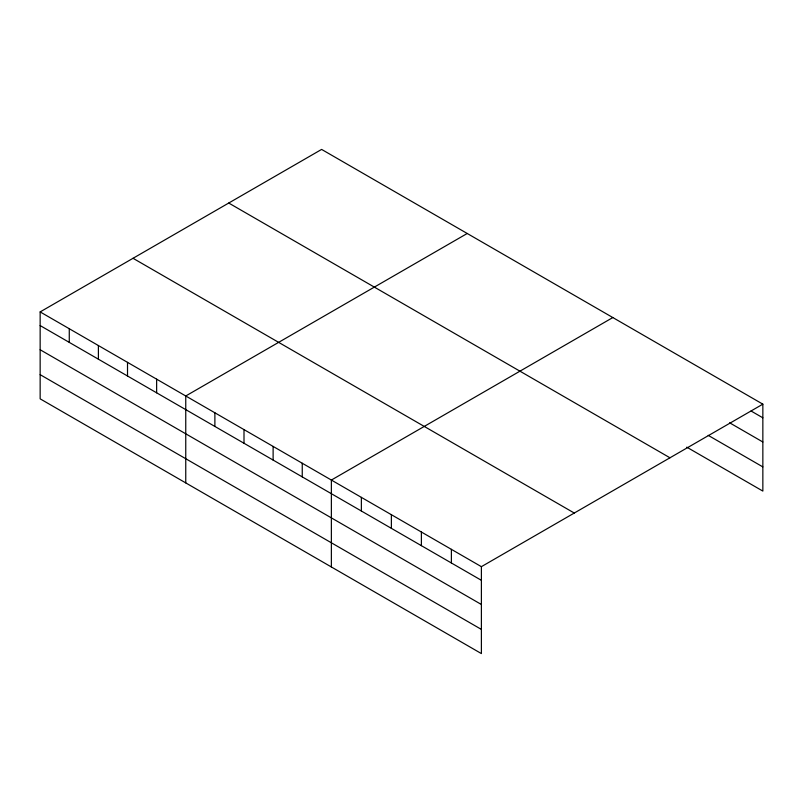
<?xml version="1.0" encoding="UTF-8"?>
<svg xmlns="http://www.w3.org/2000/svg" width="803" height="803" viewBox="0 0 803 803"><rect width="100%" height="100%" fill="white"/><g stroke="black" fill="none" stroke-linecap="round" stroke-linejoin="round"><path stroke-width="1.2" d="M481.388 604.488L481.388 566.667L40.15 311.915L40.15 398.84L481.388 653.582L481.388 604.488L40.15 349.747M686.766 447.161L762.85 491.085L762.85 404.16L321.612 149.418L40.15 311.915M467.226 233.482L185.754 395.979L185.754 482.904M612.83 317.546L331.368 480.053L331.368 566.968M481.388 566.667L762.85 404.16M751.066 411.006L762.85 417.811M729.636 422.81L762.85 441.991M708.196 435.346L762.85 466.904M228.735 203.039L669.963 457.79M133.037 258.295L574.265 513.037M40.15 325.566L481.388 580.308M40.15 374.66L481.388 629.401M451.386 549.342L451.386 562.993M421.384 532.018L421.384 545.669M391.372 514.693L391.372 528.344M361.37 497.368L361.37 511.019M302.249 463.241L302.249 476.882M273.12 446.428L273.12 460.069M244.002 429.615L244.002 443.256M214.883 412.792L214.883 426.443M156.635 379.167L156.635 392.818M127.516 362.354L127.516 376.005M98.398 345.541L98.398 359.192M69.269 328.728L69.269 342.379"/></g></svg>
